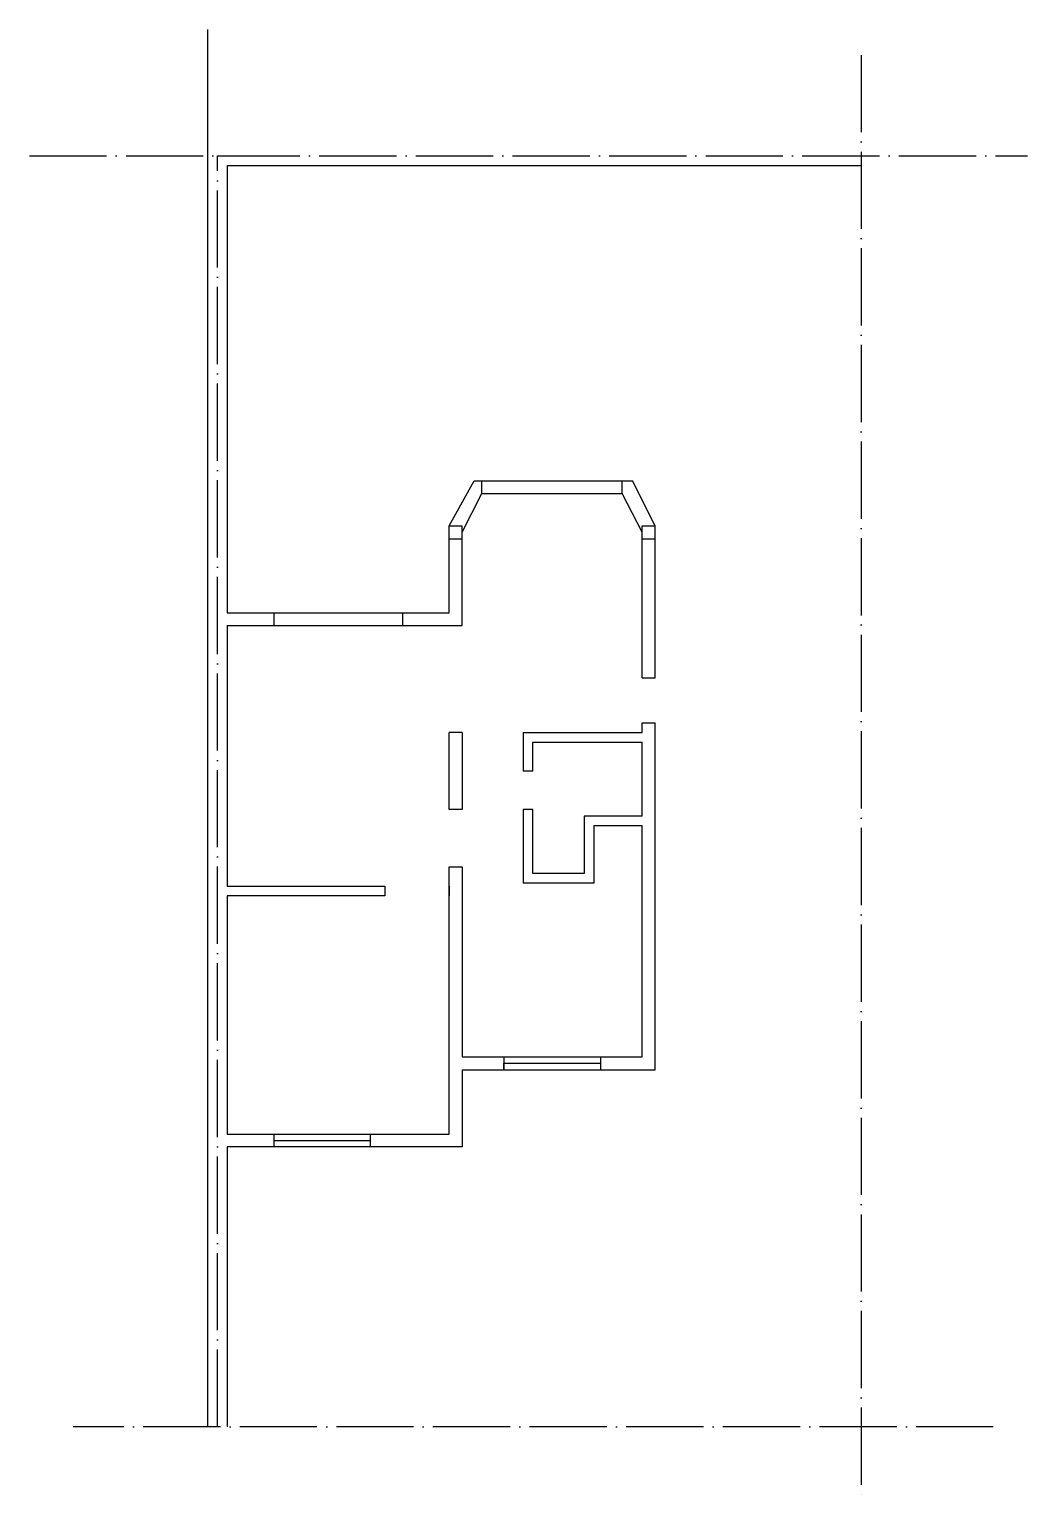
# Model space of a CAD drawing. Header units: millimetres. Extents: x 61 to 1612, y 28 to 2312.
import ezdxf

# ---------------------------------------------------------------- set-up
doc = ezdxf.new("R2010")
doc.units = ezdxf.units.MM
doc.linetypes.add('ACAD_ISO04W100', pattern=[30, 24, -3, 0, -3])

msp = doc.modelspace()

# ---------------------------------------------------------------- linework, layer by layer
for p, q in [((338.3, 140.6), (338.3, 2311.9)), ((353.3, 2115.6), (368.3, 2115.6)), ((368.3, 2100.6), (368.3, 1405.6)), ((368.3, 2100.6), (1353.3, 2100.6)), ((713.3, 1540.6), (752.3, 1610.6)), ((752.3, 1610.6), (998.2, 1610.6)), ((764.3, 1590.6), (764.3, 1610.6)), ((982.3, 1590.6), (982.3, 1610.6)), ((1033.3, 1540.6), (998.2, 1610.6)), ((733.3, 1530.6), (764.3, 1590.6)), ((764.3, 1590.6), (982.3, 1590.6)), ((1013.3, 1530.6), (982.3, 1590.6)), ((713.3, 1405.6), (713.3, 1540.6)), ((713.3, 1540.6), (733.3, 1540.6)), ((733.3, 1385.6), (733.3, 1540.6)), ((1013.3, 1304.6), (1013.3, 1540.6)), ((1013.3, 1540.6), (1033.3, 1540.6)), ((1033.3, 1304.6), (1033.3, 1540.6)), ((713.3, 1520.6), (733.3, 1520.6)), ((1013.3, 1520.6), (1033.3, 1520.6)), ((368.3, 1405.6), (713.3, 1405.6)), ((440.8, 1405.6), (440.8, 1385.6)), ((640.8, 1405.6), (640.8, 1385.6)), ((368.3, 1385.6), (733.3, 1385.6)), ((368.3, 1385.6), (368.3, 980.6)), ((640.8, 1385.6), (640.8, 1385.6)), ((1013.3, 1304.6), (1033.3, 1304.6)), ((1013.3, 1219.6), (1013.3, 1234.6)), ((1013.3, 1234.6), (1033.3, 1234.6)), ((1033.3, 695.6), (1033.3, 1234.6)), ((733.3, 1219.6), (713.3, 1219.6)), ((713.3, 1099.6), (713.3, 1219.6)), ((733.3, 1219.6), (733.3, 1099.6)), ((828.3, 1219.6), (1013.3, 1219.6)), ((828.3, 1219.6), (828.3, 1159.6)), ((843.3, 1204.6), (1013.3, 1204.6)), ((843.3, 1159.6), (843.3, 1204.6)), ((1013.3, 1089.6), (1013.3, 1204.6)), ((843.3, 1159.6), (828.3, 1159.6)), ((733.3, 1099.6), (713.3, 1099.6)), ((843.3, 1099.6), (828.3, 1099.6)), ((828.3, 1099.6), (828.3, 985.6)), ((843.3, 1000.6), (843.3, 1099.6)), ((923.3, 1089.6), (923.3, 1000.6)), ((1013.3, 1089.6), (923.3, 1089.6)), ((1013.3, 1074.6), (938.3, 1074.6)), ((938.3, 1074.6), (938.3, 985.6)), ((1013.3, 715.6), (1013.3, 1074.6)), ((713.3, 595.6), (713.3, 1010.6)), ((713.3, 1010.6), (733.3, 1010.6)), ((733.3, 1010.6), (733.3, 715.6)), ((938.3, 985.6), (828.3, 985.6)), ((923.3, 1000.6), (843.3, 1000.6)), ((368.3, 980.6), (613.3, 980.6)), ((613.3, 965.6), (368.3, 965.6)), ((368.3, 965.6), (368.3, 595.6)), ((368.3, 965.6), (368.3, 595.6)), ((613.3, 980.6), (613.3, 965.6)), ((713.3, 980.6), (713.3, 965.6)), ((733.3, 715.6), (1013.3, 715.6)), ((798.3, 715.6), (798.3, 695.6)), ((948.3, 715.6), (948.3, 695.6)), ((733.3, 695.6), (1033.3, 695.6)), ((733.3, 695.6), (733.3, 575.6)), ((798.3, 695.6), (798.3, 705.6)), ((798.3, 705.6), (948.3, 705.6)), ((368.3, 595.6), (713.3, 595.6)), ((440.8, 595.6), (440.8, 575.6)), ((590.8, 595.6), (590.8, 575.6)), ((733.3, 575.6), (368.3, 575.6)), ((368.3, 575.6), (368.3, 140.6)), ((440.8, 585.6), (590.8, 585.6))]:
    msp.add_line(p, q)
at = {"linetype": 'ACAD_ISO04W100', "ltscale": 5}
for p, q in [((1353.3, 2272), (1353.3, 27.6)), ((61.2, 2115.6), (1612, 2115.6)), ((353.3, 140.6), (353.3, 2115.6)), ((1558.7, 140.6), (129.1, 140.6))]:
    msp.add_line(p, q, dxfattribs=at)

doc.saveas('drawing.dxf')
